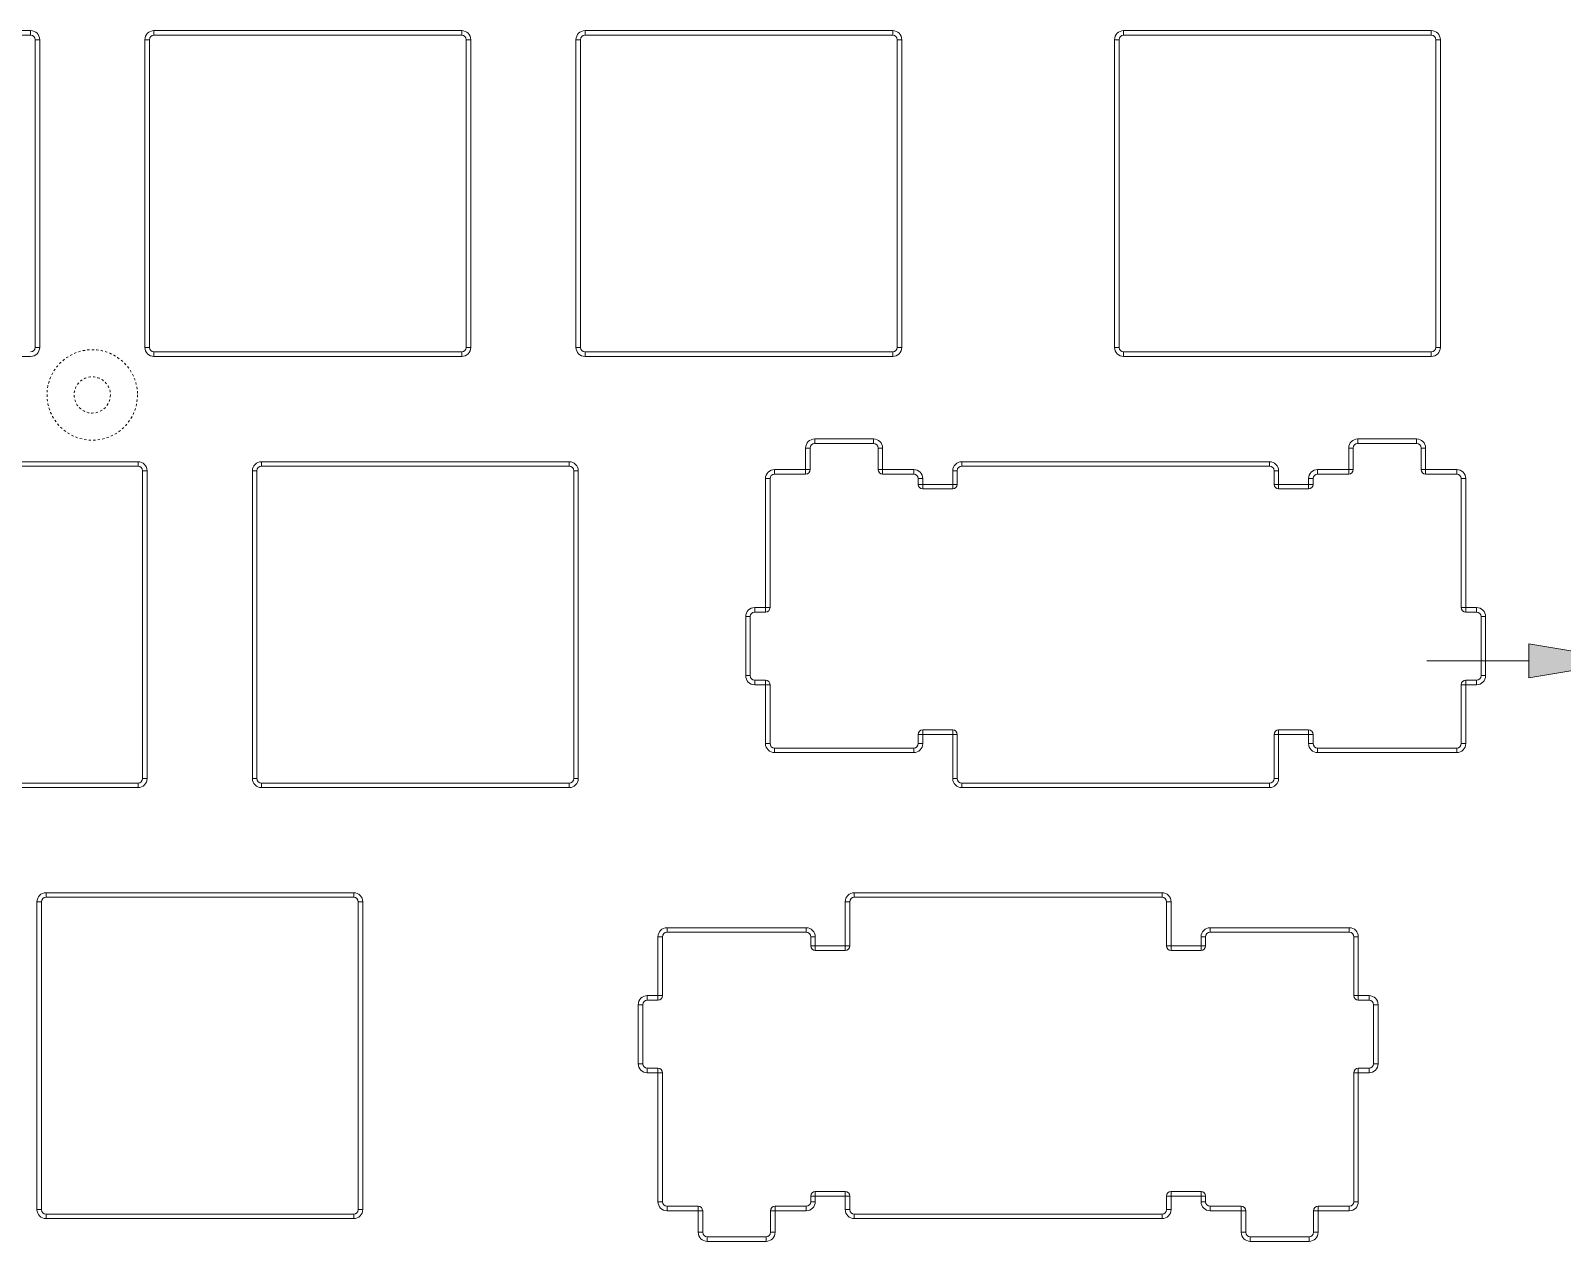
# Model space of a CAD drawing. Header units: millimetres. Extents: x 78 to 606, y -329 to -69.
# Drawn here: x 349.4 to 417.1, y -228.7 to -175.2 of the extents above; entities that cross this region are included whole.
import ezdxf

# ---------------------------------------------------------------- set-up
doc = ezdxf.new("R2010")
doc.units = ezdxf.units.MM
doc.header["$MEASUREMENT"] = 0
doc.linetypes.add('AI-Linetype-22', pattern=[0.18189, 0.090945, -0.090945])
doc.linetypes.add('AI-Linetype-23', pattern=[0.18189, 0.090945, -0.090945])
doc.layers.add('图层 1', color=7, linetype='Continuous', lineweight=0)

msp = doc.modelspace()

# ---------------------------------------------------------------- hatches: boundary and pattern name
at = {"layer": '图层 1', "true_color": 0x6ab82d, "transparency": 33554687}
h = msp.add_hatch(color=75, dxfattribs=at)
h.dxf.hatch_style = 2
h.paths.add_polyline_path([(415.652, -203.771), (415.652, -202.271), (420.152, -203.021)])

# ---------------------------------------------------------------- linework, layer by layer
at = {"layer": '图层 1', "color": 18, "lineweight": 5, "true_color": 0x040000}
for p, q in [((349.446, -175.177), (335.846, -175.177)), ((349.446, -175.377), (349.446, -175.177)), ((354.896, -175.177), (354.896, -175.377)), ((368.496, -175.177), (354.896, -175.177)), ((368.496, -175.377), (368.496, -175.177)), ((387.546, -175.177), (373.946, -175.177)), ((373.946, -175.177), (373.946, -175.377)), ((387.546, -175.377), (387.546, -175.177)), ((411.346, -175.177), (397.746, -175.177)), ((397.746, -175.177), (397.746, -175.377)), ((411.346, -175.377), (411.346, -175.177)), ((349.446, -175.377), (335.846, -175.377)), ((349.646, -189.177), (349.646, -175.577)), ((349.846, -175.577), (349.646, -175.577)), ((349.846, -189.177), (349.846, -175.577)), ((354.496, -175.577), (354.496, -189.177)), ((354.696, -175.577), (354.496, -175.577)), ((354.696, -175.577), (354.696, -189.177)), ((368.496, -175.377), (354.896, -175.377)), ((368.896, -175.577), (368.696, -175.577)), ((368.696, -189.177), (368.696, -175.577)), ((368.896, -189.177), (368.896, -175.577)), ((373.746, -175.577), (373.546, -175.577)), ((373.546, -175.577), (373.546, -189.177)), ((373.746, -175.577), (373.746, -189.177)), ((387.546, -175.377), (373.946, -175.377)), ((387.946, -175.577), (387.746, -175.577)), ((387.746, -189.177), (387.746, -175.577)), ((387.946, -189.177), (387.946, -175.577)), ((397.546, -175.577), (397.346, -175.577)), ((397.346, -175.577), (397.346, -189.177)), ((397.546, -175.577), (397.546, -189.177)), ((411.346, -175.377), (397.746, -175.377)), ((411.746, -175.577), (411.546, -175.577)), ((411.546, -189.177), (411.546, -175.577)), ((411.746, -189.177), (411.746, -175.577)), ((349.646, -189.177), (349.846, -189.177)), ((354.496, -189.177), (354.696, -189.177)), ((354.896, -189.377), (368.496, -189.377)), ((354.896, -189.377), (354.896, -189.577)), ((368.496, -189.577), (368.496, -189.377)), ((368.696, -189.177), (368.896, -189.177)), ((373.546, -189.177), (373.746, -189.177)), ((373.946, -189.377), (387.546, -189.377)), ((373.946, -189.377), (373.946, -189.577)), ((387.546, -189.577), (387.546, -189.377)), ((387.746, -189.177), (387.946, -189.177)), ((397.346, -189.177), (397.546, -189.177)), ((397.746, -189.377), (411.346, -189.377)), ((397.746, -189.377), (397.746, -189.577)), ((411.346, -189.577), (411.346, -189.377)), ((411.546, -189.177), (411.746, -189.177)), ((335.846, -189.577), (349.446, -189.577)), ((354.896, -189.577), (368.496, -189.577)), ((373.946, -189.577), (387.546, -189.577)), ((397.746, -189.577), (411.346, -189.577)), ((386.696, -193.222), (384.096, -193.222)), ((384.096, -193.222), (384.096, -193.422)), ((386.696, -193.422), (384.096, -193.422)), ((386.696, -193.422), (386.696, -193.222)), ((410.696, -193.222), (408.096, -193.222)), ((408.096, -193.222), (408.096, -193.422)), ((410.696, -193.422), (408.096, -193.422)), ((410.696, -193.422), (410.696, -193.222)), ((354.196, -194.227), (340.596, -194.227)), ((354.196, -194.427), (354.196, -194.227)), ((373.246, -194.227), (359.646, -194.227)), ((359.646, -194.227), (359.646, -194.427)), ((373.246, -194.427), (373.246, -194.227)), ((383.896, -193.622), (383.696, -193.622)), ((383.696, -194.772), (383.696, -193.622)), ((383.896, -193.622), (383.896, -194.572)), ((387.096, -193.622), (386.896, -193.622)), ((386.896, -194.572), (386.896, -193.622)), ((387.096, -194.772), (387.096, -193.622)), ((404.196, -194.227), (390.596, -194.227)), ((390.596, -194.227), (390.596, -194.427)), ((404.196, -194.427), (404.196, -194.227)), ((407.896, -193.622), (407.696, -193.622)), ((407.696, -194.772), (407.696, -193.622)), ((407.896, -193.622), (407.896, -194.572)), ((411.096, -193.622), (410.896, -193.622)), ((410.896, -194.572), (410.896, -193.622)), ((411.096, -194.772), (411.096, -193.622)), ((354.196, -194.427), (340.596, -194.427)), ((354.596, -194.627), (354.396, -194.627)), ((354.396, -208.227), (354.396, -194.627)), ((354.596, -208.227), (354.596, -194.627)), ((359.446, -194.627), (359.246, -194.627)), ((359.246, -194.627), (359.246, -208.227)), ((359.446, -194.627), (359.446, -208.227)), ((373.246, -194.427), (359.646, -194.427)), ((373.646, -194.627), (373.446, -194.627)), ((373.446, -208.227), (373.446, -194.627)), ((373.646, -208.227), (373.646, -194.627)), ((383.896, -194.572), (382.321, -194.572)), ((382.321, -194.572), (382.321, -194.772)), ((383.696, -194.772), (382.321, -194.772)), ((388.471, -194.572), (386.896, -194.572)), ((388.471, -194.772), (387.096, -194.772)), ((388.471, -194.772), (388.471, -194.572)), ((390.396, -194.627), (390.196, -194.627)), ((390.196, -195.427), (390.196, -194.627)), ((390.396, -194.627), (390.396, -195.227)), ((404.196, -194.427), (390.596, -194.427)), ((404.596, -194.627), (404.396, -194.627)), ((404.396, -195.227), (404.396, -194.627)), ((404.596, -195.427), (404.596, -194.627)), ((407.896, -194.572), (406.321, -194.572)), ((406.321, -194.572), (406.321, -194.772)), ((407.696, -194.772), (406.321, -194.772)), ((412.471, -194.572), (410.896, -194.572)), ((412.471, -194.772), (411.096, -194.772)), ((412.471, -194.772), (412.471, -194.572)), ((382.121, -194.972), (381.921, -194.972)), ((381.921, -200.872), (381.921, -194.972)), ((382.121, -194.972), (382.121, -200.672)), ((388.871, -194.972), (388.671, -194.972)), ((388.671, -195.227), (388.671, -194.972)), ((390.396, -195.227), (388.671, -195.227)), ((388.871, -195.427), (388.871, -194.972)), ((390.196, -195.427), (388.871, -195.427)), ((406.121, -195.227), (404.396, -195.227)), ((405.921, -195.427), (404.596, -195.427)), ((406.121, -194.972), (405.921, -194.972)), ((405.921, -195.427), (405.921, -194.972)), ((406.121, -194.972), (406.121, -195.227)), ((412.871, -194.972), (412.671, -194.972)), ((412.671, -200.672), (412.671, -194.972)), ((412.871, -200.872), (412.871, -194.972)), ((382.121, -200.672), (381.446, -200.672)), ((381.446, -200.672), (381.446, -200.872)), ((381.921, -200.872), (381.446, -200.872)), ((413.346, -200.672), (412.671, -200.672)), ((413.346, -200.872), (412.871, -200.872)), ((413.346, -200.872), (413.346, -200.672)), ((381.246, -201.072), (381.046, -201.072)), ((381.046, -201.072), (381.046, -203.682)), ((381.246, -201.072), (381.246, -203.682)), ((413.746, -201.072), (413.546, -201.072)), ((413.546, -203.682), (413.546, -201.072)), ((413.746, -203.682), (413.746, -201.072)), ((381.046, -203.682), (381.246, -203.682)), ((413.546, -203.682), (413.746, -203.682)), ((381.446, -203.882), (381.921, -203.882)), ((381.446, -203.882), (381.446, -204.082)), ((382.121, -204.082), (381.446, -204.082)), ((381.921, -206.682), (381.921, -203.882)), ((382.121, -204.082), (382.121, -206.682)), ((413.346, -204.082), (412.671, -204.082)), ((412.671, -206.682), (412.671, -204.082)), ((412.871, -203.882), (413.346, -203.882)), ((412.871, -206.682), (412.871, -203.882)), ((413.346, -204.082), (413.346, -203.882)), ((390.396, -206.282), (388.671, -206.282)), ((388.671, -206.682), (388.671, -206.282)), ((388.871, -206.082), (390.196, -206.082)), ((388.871, -206.682), (388.871, -206.082)), ((390.196, -208.227), (390.196, -206.082)), ((390.396, -206.282), (390.396, -208.227)), ((406.121, -206.282), (404.396, -206.282)), ((404.396, -208.227), (404.396, -206.282)), ((404.596, -206.082), (405.921, -206.082)), ((404.596, -208.227), (404.596, -206.082)), ((405.921, -206.682), (405.921, -206.082)), ((406.121, -206.282), (406.121, -206.682)), ((381.921, -206.682), (382.121, -206.682)), ((382.321, -206.882), (388.471, -206.882)), ((382.321, -206.882), (382.321, -207.082)), ((382.321, -207.082), (388.471, -207.082)), ((388.471, -207.082), (388.471, -206.882)), ((388.671, -206.682), (388.871, -206.682)), ((405.921, -206.682), (406.121, -206.682)), ((406.321, -206.882), (412.471, -206.882)), ((406.321, -206.882), (406.321, -207.082)), ((406.321, -207.082), (412.471, -207.082)), ((412.471, -207.082), (412.471, -206.882)), ((412.671, -206.682), (412.871, -206.682)), ((340.596, -208.427), (354.196, -208.427)), ((354.196, -208.627), (354.196, -208.427)), ((354.396, -208.227), (354.596, -208.227)), ((359.246, -208.227), (359.446, -208.227)), ((359.646, -208.427), (373.246, -208.427)), ((359.646, -208.427), (359.646, -208.627)), ((373.246, -208.627), (373.246, -208.427)), ((373.446, -208.227), (373.646, -208.227)), ((390.196, -208.227), (390.396, -208.227)), ((390.596, -208.427), (404.196, -208.427)), ((390.596, -208.427), (390.596, -208.627)), ((404.196, -208.627), (404.196, -208.427)), ((404.396, -208.227), (404.596, -208.227)), ((340.596, -208.627), (354.196, -208.627)), ((359.646, -208.627), (373.246, -208.627)), ((390.596, -208.627), (404.196, -208.627)), ((349.926, -213.677), (349.726, -213.677)), ((349.726, -213.677), (349.726, -227.277)), ((349.926, -213.677), (349.926, -227.277)), ((363.726, -213.277), (350.126, -213.277)), ((350.126, -213.277), (350.126, -213.477)), ((363.726, -213.477), (350.126, -213.477)), ((363.726, -213.477), (363.726, -213.277)), ((364.126, -213.677), (363.926, -213.677)), ((363.926, -227.277), (363.926, -213.677)), ((364.126, -227.277), (364.126, -213.677)), ((349.726, -227.277), (349.926, -227.277)), ((363.926, -227.277), (364.126, -227.277)), ((350.126, -227.477), (363.726, -227.477)), ((350.126, -227.477), (350.126, -227.677)), ((350.126, -227.677), (363.726, -227.677)), ((363.726, -227.677), (363.726, -227.477))]:
    msp.add_line(p, q, dxfattribs=at)
at = {"layer": '图层 1', "color": 75, "lineweight": 5, "true_color": 0x6ab82d}
msp.add_line((415.652, -203.021), (411.152, -203.021), dxfattribs=at)
at = {"layer": '图层 1', "color": 22, "lineweight": 5, "true_color": 0xe71f19}
for p, q in [((385.446, -215.822), (385.446, -213.677)), ((385.646, -213.677), (385.446, -213.677)), ((385.646, -213.677), (385.646, -215.622)), ((385.846, -213.277), (385.846, -213.477)), ((399.446, -213.277), (385.846, -213.277)), ((399.446, -213.477), (385.846, -213.477)), ((399.446, -213.477), (399.446, -213.277)), ((399.646, -215.622), (399.646, -213.677)), ((399.846, -213.677), (399.646, -213.677)), ((399.846, -215.822), (399.846, -213.677)), ((377.171, -218.022), (377.171, -215.222)), ((377.371, -215.222), (377.171, -215.222)), ((377.371, -215.222), (377.371, -217.822)), ((377.571, -214.822), (377.571, -215.022)), ((383.721, -214.822), (377.571, -214.822)), ((383.721, -215.022), (377.571, -215.022)), ((383.721, -215.022), (383.721, -214.822)), ((383.921, -215.622), (383.921, -215.222)), ((384.121, -215.222), (383.921, -215.222)), ((384.121, -215.822), (384.121, -215.222)), ((401.171, -215.822), (401.171, -215.222)), ((401.371, -215.222), (401.171, -215.222)), ((401.371, -215.222), (401.371, -215.622)), ((401.571, -214.822), (401.571, -215.022)), ((407.721, -214.822), (401.571, -214.822)), ((407.721, -215.022), (401.571, -215.022)), ((407.721, -215.022), (407.721, -214.822)), ((407.921, -217.822), (407.921, -215.222)), ((408.121, -215.222), (407.921, -215.222)), ((408.121, -218.022), (408.121, -215.222)), ((385.646, -215.622), (383.921, -215.622)), ((385.446, -215.822), (384.121, -215.822)), ((401.371, -215.622), (399.646, -215.622)), ((401.171, -215.822), (399.846, -215.822)), ((376.696, -217.822), (376.696, -218.022)), ((377.371, -217.822), (376.696, -217.822)), ((408.596, -217.822), (407.921, -217.822)), ((408.596, -218.022), (408.596, -217.822)), ((376.296, -218.222), (376.296, -220.832)), ((376.496, -218.222), (376.296, -218.222)), ((376.496, -218.222), (376.496, -220.832)), ((377.171, -218.022), (376.696, -218.022)), ((408.596, -218.022), (408.121, -218.022)), ((408.796, -220.832), (408.796, -218.222)), ((408.996, -218.222), (408.796, -218.222)), ((408.996, -220.832), (408.996, -218.222)), ((376.296, -220.832), (376.496, -220.832)), ((376.696, -221.032), (376.696, -221.232)), ((376.696, -221.032), (377.171, -221.032)), ((377.371, -221.232), (376.696, -221.232)), ((377.171, -226.932), (377.171, -221.032)), ((377.371, -221.232), (377.371, -226.932)), ((407.921, -226.932), (407.921, -221.232)), ((408.596, -221.232), (407.921, -221.232)), ((408.121, -226.932), (408.121, -221.032)), ((408.121, -221.032), (408.596, -221.032)), ((408.596, -221.232), (408.596, -221.032)), ((408.796, -220.832), (408.996, -220.832)), ((383.921, -226.932), (383.921, -226.677)), ((385.646, -226.677), (383.921, -226.677)), ((384.121, -226.932), (384.121, -226.477)), ((384.121, -226.477), (385.446, -226.477)), ((385.446, -227.277), (385.446, -226.477)), ((385.646, -226.677), (385.646, -227.277)), ((399.646, -227.277), (399.646, -226.677)), ((401.371, -226.677), (399.646, -226.677)), ((399.846, -227.277), (399.846, -226.477)), ((399.846, -226.477), (401.171, -226.477)), ((401.171, -226.932), (401.171, -226.477)), ((401.371, -226.677), (401.371, -226.932)), ((377.171, -226.932), (377.371, -226.932)), ((377.571, -227.132), (377.571, -227.332)), ((377.571, -227.132), (378.946, -227.132)), ((379.146, -227.332), (377.571, -227.332)), ((378.946, -228.282), (378.946, -227.132)), ((379.146, -227.332), (379.146, -228.282)), ((382.146, -228.282), (382.146, -227.332)), ((383.721, -227.332), (382.146, -227.332)), ((382.346, -228.282), (382.346, -227.132)), ((382.346, -227.132), (383.721, -227.132)), ((383.721, -227.332), (383.721, -227.132)), ((383.921, -226.932), (384.121, -226.932)), ((385.446, -227.277), (385.646, -227.277)), ((399.646, -227.277), (399.846, -227.277)), ((401.171, -226.932), (401.371, -226.932)), ((401.571, -227.132), (401.571, -227.332)), ((401.571, -227.132), (402.946, -227.132)), ((403.146, -227.332), (401.571, -227.332)), ((402.946, -228.282), (402.946, -227.132)), ((403.146, -227.332), (403.146, -228.282)), ((406.146, -228.282), (406.146, -227.332)), ((407.721, -227.332), (406.146, -227.332)), ((406.346, -228.282), (406.346, -227.132)), ((406.346, -227.132), (407.721, -227.132)), ((407.721, -227.332), (407.721, -227.132)), ((407.921, -226.932), (408.121, -226.932)), ((385.846, -227.477), (385.846, -227.677)), ((385.846, -227.477), (399.446, -227.477)), ((385.846, -227.677), (399.446, -227.677)), ((399.446, -227.677), (399.446, -227.477)), ((378.946, -228.282), (379.146, -228.282)), ((379.346, -228.482), (379.346, -228.682)), ((379.346, -228.482), (381.946, -228.482)), ((379.346, -228.682), (381.946, -228.682)), ((381.946, -228.682), (381.946, -228.482)), ((382.146, -228.282), (382.346, -228.282)), ((402.946, -228.282), (403.146, -228.282)), ((403.346, -228.482), (403.346, -228.682)), ((403.346, -228.482), (405.946, -228.482)), ((403.346, -228.682), (405.946, -228.682)), ((405.946, -228.682), (405.946, -228.482)), ((406.146, -228.282), (406.346, -228.282))]:
    msp.add_line(p, q, dxfattribs=at)
at = {"layer": '图层 1', "color": 18, "lineweight": 0, "true_color": 0x040000}
msp.add_lwpolyline([(415.652, -203.771), (415.652, -202.271), (420.152, -203.021), (420.152, -203.021)], close=True, dxfattribs=at)
at = {"layer": '图层 1'}
msp.add_lwpolyline([(415.652, -203.771), (415.652, -202.271), (420.152, -203.021)], close=True, dxfattribs=at)
at = {"layer": '图层 1', "color": 8, "linetype": 'AI-Linetype-22', "lineweight": 5, "true_color": 0x7f8080}
msp.add_circle((352.171, -191.277), 2, dxfattribs=at)
at = {"layer": '图层 1', "color": 8, "linetype": 'AI-Linetype-23', "lineweight": 5, "true_color": 0x7f8080}
msp.add_circle((352.171, -191.277), 0.8, dxfattribs=at)
at = {"layer": '图层 1', "color": 18, "lineweight": 5, "true_color": 0x040000}
for points in [[(349.846, -175.577), (349.846, -175.356), (349.667, -175.177), (349.446, -175.177)], [(354.896, -175.177), (354.675, -175.177), (354.496, -175.356), (354.496, -175.577)], [(368.896, -175.577), (368.896, -175.356), (368.717, -175.177), (368.496, -175.177)], [(373.946, -175.177), (373.725, -175.177), (373.546, -175.356), (373.546, -175.577)], [(387.946, -175.577), (387.946, -175.356), (387.767, -175.177), (387.546, -175.177)], [(397.746, -175.177), (397.525, -175.177), (397.346, -175.356), (397.346, -175.577)], [(411.746, -175.577), (411.746, -175.356), (411.567, -175.177), (411.346, -175.177)], [(349.446, -189.577), (349.667, -189.577), (349.846, -189.398), (349.846, -189.177)], [(354.496, -189.177), (354.496, -189.398), (354.675, -189.577), (354.896, -189.577)], [(368.496, -189.577), (368.717, -189.577), (368.896, -189.398), (368.896, -189.177)], [(373.546, -189.177), (373.546, -189.398), (373.725, -189.577), (373.946, -189.577)], [(387.546, -189.577), (387.767, -189.577), (387.946, -189.398), (387.946, -189.177)], [(397.346, -189.177), (397.346, -189.398), (397.525, -189.577), (397.746, -189.577)], [(411.346, -189.577), (411.567, -189.577), (411.746, -189.398), (411.746, -189.177)], [(384.096, -193.222), (383.875, -193.222), (383.696, -193.401), (383.696, -193.622)], [(384.096, -193.422), (383.985, -193.422), (383.896, -193.511), (383.896, -193.622)], [(387.096, -193.622), (387.096, -193.401), (386.917, -193.222), (386.696, -193.222)], [(408.096, -193.222), (407.875, -193.222), (407.696, -193.401), (407.696, -193.622)], [(408.096, -193.422), (407.985, -193.422), (407.896, -193.511), (407.896, -193.622)], [(411.096, -193.622), (411.096, -193.401), (410.917, -193.222), (410.696, -193.222)], [(354.596, -194.627), (354.596, -194.406), (354.417, -194.227), (354.196, -194.227)], [(359.646, -194.227), (359.425, -194.227), (359.246, -194.406), (359.246, -194.627)], [(373.646, -194.627), (373.646, -194.406), (373.467, -194.227), (373.246, -194.227)], [(390.596, -194.227), (390.375, -194.227), (390.196, -194.406), (390.196, -194.627)], [(404.596, -194.627), (404.596, -194.406), (404.417, -194.227), (404.196, -194.227)], [(382.321, -194.572), (382.1, -194.572), (381.921, -194.751), (381.921, -194.972)], [(383.696, -194.772), (383.806, -194.772), (383.896, -194.682), (383.896, -194.572)], [(386.896, -194.572), (386.896, -194.682), (386.985, -194.772), (387.096, -194.772)], [(388.871, -194.972), (388.871, -194.751), (388.692, -194.572), (388.471, -194.572)], [(390.596, -194.427), (390.485, -194.427), (390.396, -194.516), (390.396, -194.627)], [(406.321, -194.572), (406.1, -194.572), (405.921, -194.751), (405.921, -194.972)], [(407.696, -194.772), (407.806, -194.772), (407.896, -194.682), (407.896, -194.572)], [(410.896, -194.572), (410.896, -194.682), (410.985, -194.772), (411.096, -194.772)], [(412.871, -194.972), (412.871, -194.751), (412.692, -194.572), (412.471, -194.572)], [(388.671, -195.227), (388.671, -195.337), (388.76, -195.427), (388.871, -195.427)], [(390.196, -195.427), (390.306, -195.427), (390.396, -195.337), (390.396, -195.227)], [(404.396, -195.227), (404.396, -195.337), (404.485, -195.427), (404.596, -195.427)], [(405.921, -195.427), (406.031, -195.427), (406.121, -195.337), (406.121, -195.227)], [(381.446, -200.672), (381.225, -200.672), (381.046, -200.851), (381.046, -201.072)], [(381.446, -200.872), (381.335, -200.872), (381.246, -200.961), (381.246, -201.072)], [(381.921, -200.872), (382.031, -200.872), (382.121, -200.782), (382.121, -200.672)], [(412.671, -200.672), (412.671, -200.782), (412.76, -200.872), (412.871, -200.872)], [(413.746, -201.072), (413.746, -200.851), (413.567, -200.672), (413.346, -200.672)], [(381.046, -203.682), (381.046, -203.903), (381.225, -204.082), (381.446, -204.082)], [(381.246, -203.682), (381.246, -203.792), (381.335, -203.882), (381.446, -203.882)], [(413.346, -204.082), (413.567, -204.082), (413.746, -203.903), (413.746, -203.682)], [(413.346, -203.882), (413.456, -203.882), (413.546, -203.792), (413.546, -203.682)], [(382.121, -204.082), (382.121, -203.971), (382.031, -203.882), (381.921, -203.882)], [(412.871, -203.882), (412.76, -203.882), (412.671, -203.971), (412.671, -204.082)], [(388.871, -206.082), (388.76, -206.082), (388.671, -206.171), (388.671, -206.282)], [(390.396, -206.282), (390.396, -206.171), (390.306, -206.082), (390.196, -206.082)], [(404.596, -206.082), (404.485, -206.082), (404.396, -206.171), (404.396, -206.282)], [(406.121, -206.282), (406.121, -206.171), (406.031, -206.082), (405.921, -206.082)], [(381.921, -206.682), (381.921, -206.903), (382.1, -207.082), (382.321, -207.082)], [(388.471, -207.082), (388.692, -207.082), (388.871, -206.903), (388.871, -206.682)], [(405.921, -206.682), (405.921, -206.903), (406.1, -207.082), (406.321, -207.082)], [(412.471, -207.082), (412.692, -207.082), (412.871, -206.903), (412.871, -206.682)], [(354.196, -208.627), (354.417, -208.627), (354.596, -208.448), (354.596, -208.227)], [(359.246, -208.227), (359.246, -208.448), (359.425, -208.627), (359.646, -208.627)], [(373.246, -208.627), (373.467, -208.627), (373.646, -208.448), (373.646, -208.227)], [(390.196, -208.227), (390.196, -208.448), (390.375, -208.627), (390.596, -208.627)], [(390.396, -208.227), (390.396, -208.337), (390.485, -208.427), (390.596, -208.427)], [(404.196, -208.627), (404.417, -208.627), (404.596, -208.448), (404.596, -208.227)], [(404.196, -208.427), (404.306, -208.427), (404.396, -208.337), (404.396, -208.227)], [(350.126, -213.277), (349.905, -213.277), (349.726, -213.456), (349.726, -213.677)], [(364.126, -213.677), (364.126, -213.456), (363.947, -213.277), (363.726, -213.277)], [(349.726, -227.277), (349.726, -227.498), (349.905, -227.677), (350.126, -227.677)], [(363.726, -227.677), (363.947, -227.677), (364.126, -227.498), (364.126, -227.277)]]:
    msp.add_open_spline(points, degree=3, dxfattribs=at)
for points in [[(349.646, -175.577), (349.646, -175.466), (349.556, -175.377), (349.446, -175.377), (349.446, -175.377), (349.446, -175.377), (349.446, -175.377)], [(354.896, -175.377), (354.785, -175.377), (354.696, -175.466), (354.696, -175.577), (354.696, -175.577), (354.696, -175.577), (354.696, -175.577)], [(368.696, -175.577), (368.696, -175.466), (368.606, -175.377), (368.496, -175.377), (368.496, -175.377), (368.496, -175.377), (368.496, -175.377)], [(373.946, -175.377), (373.835, -175.377), (373.746, -175.466), (373.746, -175.577), (373.746, -175.577), (373.746, -175.577), (373.746, -175.577)], [(387.746, -175.577), (387.746, -175.466), (387.656, -175.377), (387.546, -175.377), (387.546, -175.377), (387.546, -175.377), (387.546, -175.377)], [(397.746, -175.377), (397.635, -175.377), (397.546, -175.466), (397.546, -175.577), (397.546, -175.577), (397.546, -175.577), (397.546, -175.577)], [(411.546, -175.577), (411.546, -175.466), (411.456, -175.377), (411.346, -175.377), (411.346, -175.377), (411.346, -175.377), (411.346, -175.377)], [(349.446, -189.377), (349.556, -189.377), (349.646, -189.287), (349.646, -189.177), (349.646, -189.177), (349.646, -189.177), (349.646, -189.177)], [(354.696, -189.177), (354.696, -189.287), (354.785, -189.377), (354.896, -189.377), (354.896, -189.377), (354.896, -189.377), (354.896, -189.377)], [(368.496, -189.377), (368.606, -189.377), (368.696, -189.287), (368.696, -189.177), (368.696, -189.177), (368.696, -189.177), (368.696, -189.177)], [(373.746, -189.177), (373.746, -189.287), (373.835, -189.377), (373.946, -189.377), (373.946, -189.377), (373.946, -189.377), (373.946, -189.377)], [(387.546, -189.377), (387.656, -189.377), (387.746, -189.287), (387.746, -189.177), (387.746, -189.177), (387.746, -189.177), (387.746, -189.177)], [(397.546, -189.177), (397.546, -189.287), (397.635, -189.377), (397.746, -189.377), (397.746, -189.377), (397.746, -189.377), (397.746, -189.377)], [(411.346, -189.377), (411.456, -189.377), (411.546, -189.287), (411.546, -189.177), (411.546, -189.177), (411.546, -189.177), (411.546, -189.177)], [(386.896, -193.622), (386.896, -193.511), (386.806, -193.422), (386.696, -193.422), (386.696, -193.422), (386.696, -193.422), (386.696, -193.422)], [(410.896, -193.622), (410.896, -193.511), (410.806, -193.422), (410.696, -193.422), (410.696, -193.422), (410.696, -193.422), (410.696, -193.422)], [(354.396, -194.627), (354.396, -194.516), (354.306, -194.427), (354.196, -194.427), (354.196, -194.427), (354.196, -194.427), (354.196, -194.427)], [(359.646, -194.427), (359.535, -194.427), (359.446, -194.516), (359.446, -194.627), (359.446, -194.627), (359.446, -194.627), (359.446, -194.627)], [(373.446, -194.627), (373.446, -194.516), (373.356, -194.427), (373.246, -194.427), (373.246, -194.427), (373.246, -194.427), (373.246, -194.427)], [(382.321, -194.772), (382.21, -194.772), (382.121, -194.861), (382.121, -194.972), (382.121, -194.972), (382.121, -194.972), (382.121, -194.972)], [(388.671, -194.972), (388.671, -194.861), (388.581, -194.772), (388.471, -194.772), (388.471, -194.772), (388.471, -194.772), (388.471, -194.772)], [(404.396, -194.627), (404.396, -194.516), (404.306, -194.427), (404.196, -194.427), (404.196, -194.427), (404.196, -194.427), (404.196, -194.427)], [(406.321, -194.772), (406.21, -194.772), (406.121, -194.861), (406.121, -194.972), (406.121, -194.972), (406.121, -194.972), (406.121, -194.972)], [(412.671, -194.972), (412.671, -194.861), (412.581, -194.772), (412.471, -194.772), (412.471, -194.772), (412.471, -194.772), (412.471, -194.772)], [(413.546, -201.072), (413.546, -200.961), (413.456, -200.872), (413.346, -200.872), (413.346, -200.872), (413.346, -200.872), (413.346, -200.872)], [(382.121, -206.682), (382.121, -206.792), (382.21, -206.882), (382.321, -206.882), (382.321, -206.882), (382.321, -206.882), (382.321, -206.882)], [(388.471, -206.882), (388.581, -206.882), (388.671, -206.792), (388.671, -206.682), (388.671, -206.682), (388.671, -206.682), (388.671, -206.682)], [(406.121, -206.682), (406.121, -206.792), (406.21, -206.882), (406.321, -206.882), (406.321, -206.882), (406.321, -206.882), (406.321, -206.882)], [(412.471, -206.882), (412.581, -206.882), (412.671, -206.792), (412.671, -206.682), (412.671, -206.682), (412.671, -206.682), (412.671, -206.682)], [(354.196, -208.427), (354.306, -208.427), (354.396, -208.337), (354.396, -208.227), (354.396, -208.227), (354.396, -208.227), (354.396, -208.227)], [(359.446, -208.227), (359.446, -208.337), (359.535, -208.427), (359.646, -208.427), (359.646, -208.427), (359.646, -208.427), (359.646, -208.427)], [(373.246, -208.427), (373.356, -208.427), (373.446, -208.337), (373.446, -208.227), (373.446, -208.227), (373.446, -208.227), (373.446, -208.227)], [(350.126, -213.477), (350.015, -213.477), (349.926, -213.566), (349.926, -213.677), (349.926, -213.677), (349.926, -213.677), (349.926, -213.677)], [(363.926, -213.677), (363.926, -213.566), (363.836, -213.477), (363.726, -213.477), (363.726, -213.477), (363.726, -213.477), (363.726, -213.477)], [(349.926, -227.277), (349.926, -227.387), (350.015, -227.477), (350.126, -227.477), (350.126, -227.477), (350.126, -227.477), (350.126, -227.477)], [(363.726, -227.477), (363.836, -227.477), (363.926, -227.387), (363.926, -227.277), (363.926, -227.277), (363.926, -227.277), (363.926, -227.277)]]:
    msp.add_open_spline(points, degree=3, knots=[0, 0, 0, 0, 1, 1, 1, 2, 2, 2, 2], dxfattribs=at)
at = {"layer": '图层 1', "color": 22, "lineweight": 5, "true_color": 0xe71f19}
for points in [[(385.846, -213.277), (385.625, -213.277), (385.446, -213.456), (385.446, -213.677)], [(399.846, -213.677), (399.846, -213.456), (399.667, -213.277), (399.446, -213.277)], [(399.646, -213.677), (399.646, -213.566), (399.556, -213.477), (399.446, -213.477)], [(377.571, -214.822), (377.35, -214.822), (377.171, -215.001), (377.171, -215.222)], [(384.121, -215.222), (384.121, -215.001), (383.942, -214.822), (383.721, -214.822)], [(401.571, -214.822), (401.35, -214.822), (401.171, -215.001), (401.171, -215.222)], [(408.121, -215.222), (408.121, -215.001), (407.942, -214.822), (407.721, -214.822)], [(383.921, -215.622), (383.921, -215.732), (384.011, -215.822), (384.121, -215.822)], [(385.446, -215.822), (385.556, -215.822), (385.646, -215.732), (385.646, -215.622)], [(399.646, -215.622), (399.646, -215.732), (399.735, -215.822), (399.846, -215.822)], [(401.171, -215.822), (401.281, -215.822), (401.371, -215.732), (401.371, -215.622)], [(376.696, -217.822), (376.475, -217.822), (376.296, -218.001), (376.296, -218.222)], [(377.171, -218.022), (377.281, -218.022), (377.371, -217.932), (377.371, -217.822)], [(407.921, -217.822), (407.921, -217.932), (408.011, -218.022), (408.121, -218.022)], [(408.996, -218.222), (408.996, -218.001), (408.817, -217.822), (408.596, -217.822)], [(408.796, -218.222), (408.796, -218.111), (408.706, -218.022), (408.596, -218.022)], [(376.296, -220.832), (376.296, -221.053), (376.475, -221.232), (376.696, -221.232)], [(376.496, -220.832), (376.496, -220.942), (376.585, -221.032), (376.696, -221.032)], [(377.371, -221.232), (377.371, -221.121), (377.281, -221.032), (377.171, -221.032)], [(408.121, -221.032), (408.011, -221.032), (407.921, -221.121), (407.921, -221.232)], [(408.596, -221.232), (408.817, -221.232), (408.996, -221.053), (408.996, -220.832)], [(408.596, -221.032), (408.706, -221.032), (408.796, -220.942), (408.796, -220.832)], [(384.121, -226.477), (384.011, -226.477), (383.921, -226.566), (383.921, -226.677)], [(385.646, -226.677), (385.646, -226.566), (385.556, -226.477), (385.446, -226.477)], [(399.846, -226.477), (399.735, -226.477), (399.646, -226.566), (399.646, -226.677)], [(401.371, -226.677), (401.371, -226.566), (401.281, -226.477), (401.171, -226.477)], [(377.171, -226.932), (377.171, -227.153), (377.35, -227.332), (377.571, -227.332)], [(379.146, -227.332), (379.146, -227.221), (379.056, -227.132), (378.946, -227.132)], [(382.346, -227.132), (382.235, -227.132), (382.146, -227.221), (382.146, -227.332)], [(383.721, -227.332), (383.942, -227.332), (384.121, -227.153), (384.121, -226.932)], [(385.446, -227.277), (385.446, -227.498), (385.625, -227.677), (385.846, -227.677)], [(385.646, -227.277), (385.646, -227.387), (385.735, -227.477), (385.846, -227.477)], [(399.446, -227.677), (399.667, -227.677), (399.846, -227.498), (399.846, -227.277)], [(399.446, -227.477), (399.556, -227.477), (399.646, -227.387), (399.646, -227.277)], [(401.171, -226.932), (401.171, -227.153), (401.35, -227.332), (401.571, -227.332)], [(403.146, -227.332), (403.146, -227.221), (403.056, -227.132), (402.946, -227.132)], [(406.346, -227.132), (406.235, -227.132), (406.146, -227.221), (406.146, -227.332)], [(407.721, -227.332), (407.942, -227.332), (408.121, -227.153), (408.121, -226.932)], [(378.946, -228.282), (378.946, -228.503), (379.125, -228.682), (379.346, -228.682)], [(379.146, -228.282), (379.146, -228.392), (379.235, -228.482), (379.346, -228.482)], [(381.946, -228.682), (382.167, -228.682), (382.346, -228.503), (382.346, -228.282)], [(381.946, -228.482), (382.056, -228.482), (382.146, -228.392), (382.146, -228.282)], [(402.946, -228.282), (402.946, -228.503), (403.125, -228.682), (403.346, -228.682)], [(403.146, -228.282), (403.146, -228.392), (403.235, -228.482), (403.346, -228.482)], [(405.946, -228.682), (406.167, -228.682), (406.346, -228.503), (406.346, -228.282)], [(405.946, -228.482), (406.056, -228.482), (406.146, -228.392), (406.146, -228.282)]]:
    msp.add_open_spline(points, degree=3, dxfattribs=at)
for points in [[(385.846, -213.477), (385.735, -213.477), (385.646, -213.566), (385.646, -213.677), (385.646, -213.677), (385.646, -213.677), (385.646, -213.677)], [(377.571, -215.022), (377.46, -215.022), (377.371, -215.111), (377.371, -215.222), (377.371, -215.222), (377.371, -215.222), (377.371, -215.222)], [(383.921, -215.222), (383.921, -215.111), (383.831, -215.022), (383.721, -215.022), (383.721, -215.022), (383.721, -215.022), (383.721, -215.022)], [(401.571, -215.022), (401.46, -215.022), (401.371, -215.111), (401.371, -215.222), (401.371, -215.222), (401.371, -215.222), (401.371, -215.222)], [(407.921, -215.222), (407.921, -215.111), (407.832, -215.022), (407.721, -215.022), (407.721, -215.022), (407.721, -215.022), (407.721, -215.022)], [(376.696, -218.022), (376.585, -218.022), (376.496, -218.111), (376.496, -218.222), (376.496, -218.222), (376.496, -218.222), (376.496, -218.222)], [(377.371, -226.932), (377.371, -227.042), (377.46, -227.132), (377.571, -227.132), (377.571, -227.132), (377.571, -227.132), (377.571, -227.132)], [(383.721, -227.132), (383.831, -227.132), (383.921, -227.042), (383.921, -226.932), (383.921, -226.932), (383.921, -226.932), (383.921, -226.932)], [(401.371, -226.932), (401.371, -227.042), (401.46, -227.132), (401.571, -227.132), (401.571, -227.132), (401.571, -227.132), (401.571, -227.132)], [(407.721, -227.132), (407.831, -227.132), (407.921, -227.042), (407.921, -226.932), (407.921, -226.932), (407.921, -226.932), (407.921, -226.932)]]:
    msp.add_open_spline(points, degree=3, knots=[0, 0, 0, 0, 1, 1, 1, 2, 2, 2, 2], dxfattribs=at)

doc.saveas('drawing.dxf')
